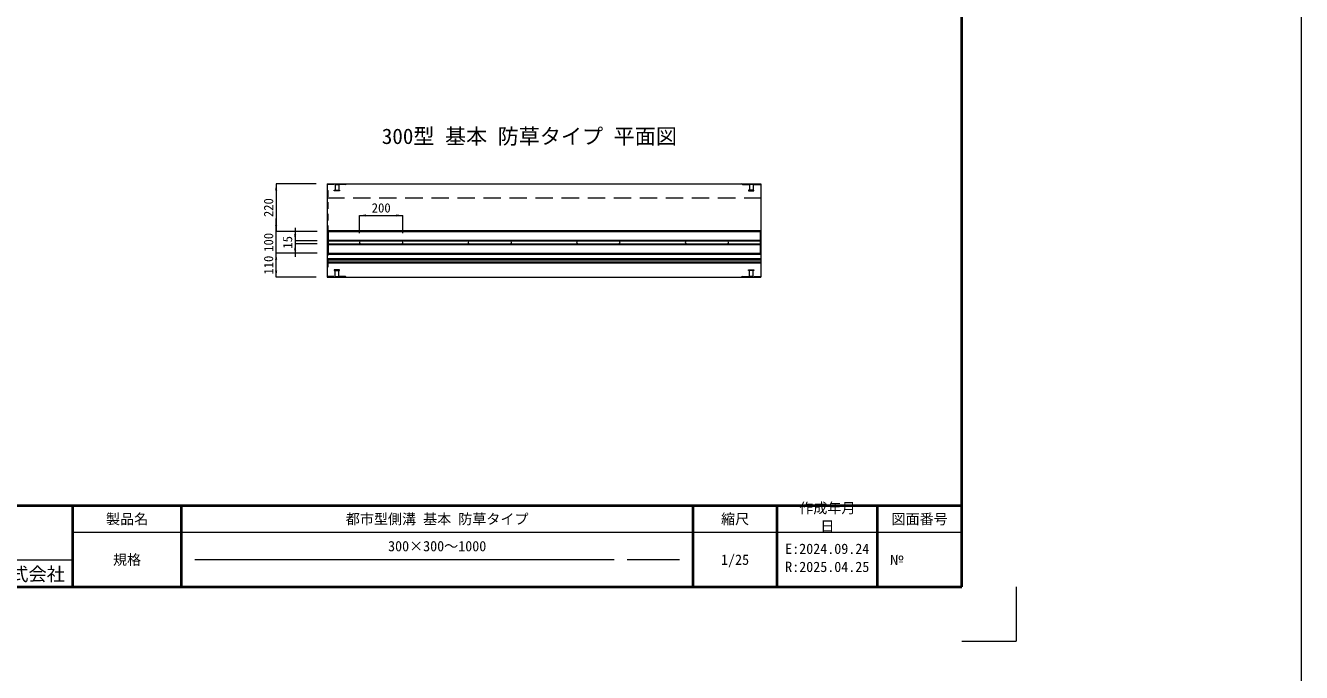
# Model space of a CAD drawing. Units: millimetres at full size, sheet at 1:40. Extents: x -1934 to 44546, y -100881 to -70395.
# Drawn here: x 5069 to 10946, y -80776 to -77795 of the extents above; entities that cross this region are included whole.
import ezdxf
from ezdxf.enums import TextEntityAlignment as Align

# ---------------------------------------------------------------- set-up
doc = ezdxf.new("R2010")
doc.units = ezdxf.units.MM
doc.header["$LTSCALE"] = 40
for name, pattern in [('CHAIN_DOUBLE_DASH', [23.5, 12, -1.5, 3.5, -1.5, 3.5, -1.5]), ('DASHED', [7.5, 6, -1.5]), ('USER2', [1.35, 0.75, -0.6]), ('USER3', [3, 2, -1])]:
    doc.linetypes.add(name, pattern=pattern)
for name, color, linetype, lineweight in [('0_2', 7, 'Continuous', 13), ('Defpoints_3', 7, 'Continuous', 13), ('インサート', 92, 'USER2', 9), ('図枠', 7, 'Continuous', 5), ('寸法線', 7, 'Continuous', 9), ('排水孔', 30, 'USER2', 9), ('本体', 2, 'Continuous', 13), ('目地', 132, 'USER2', 5), ('補助線', 8, 'CHAIN_DOUBLE_DASH', 5)]:
    doc.layers.add(name, color=color, linetype=linetype, lineweight=lineweight)
doc.styles.add('ＭＳ ゴシック', font='')
doc.styles.get('ＭＳ ゴシック').set_extended_font_data('MS Gothic')

# ---------------------------------------------------------------- blocks, each defined once
blk = doc.blocks.new('filled_arrow')
at = {"color": 0, "linetype": 'Continuous', "lineweight": -2}
blk.add_solid([(7.5, 1.25), (0, 0), (7.5, -1.25)], dxfattribs=at)

msp = doc.modelspace()

# ---------------------------------------------------------------- linework, layer by layer
at = {"layer": '0_2', "color": 1}
msp.add_line((10945.54, -100881.49), (10945.54, -70395.21), dxfattribs=at)
at = {"layer": 'Defpoints_3'}
for p in [(9630.87, -80381.16), (9380.87, -80631.16)]:
    msp.add_line(p, (9630.87, -80631.16), dxfattribs=at)
at = {"layer": 'インサート'}
for p, q in [((6490.93, -78557.15), (6490.93, -78554.15)), ((6490.93, -78554.15), (6515.93, -78554.15)), ((6515.93, -78557.15), (6490.93, -78557.15)), ((6494.93, -78527.15), (6494.93, -78554.15)), ((6494.93, -78527.15), (6511.93, -78527.15)), ((6511.93, -78527.15), (6511.93, -78554.15)), ((6515.93, -78554.15), (6515.93, -78557.15)), ((8423.93, -78554.15), (8398.93, -78554.15)), ((8398.93, -78554.15), (8398.93, -78557.15)), ((8398.93, -78557.15), (8423.93, -78557.15)), ((8402.93, -78527.15), (8402.93, -78554.15)), ((8419.93, -78527.15), (8402.93, -78527.15)), ((8419.93, -78527.15), (8419.93, -78554.15)), ((8423.93, -78557.15), (8423.93, -78554.15)), ((6490.93, -78920.75), (6490.93, -78923.75)), ((6515.93, -78920.75), (6490.93, -78920.75)), ((6490.93, -78923.75), (6515.93, -78923.75)), ((6494.93, -78950.75), (6494.93, -78923.75)), ((6494.93, -78950.75), (6511.93, -78950.75)), ((6511.93, -78950.75), (6511.93, -78923.75)), ((6515.93, -78923.75), (6515.93, -78920.75)), ((8398.93, -78923.75), (8398.93, -78920.75)), ((8398.93, -78920.75), (8423.93, -78920.75)), ((8423.93, -78923.75), (8398.93, -78923.75)), ((8402.93, -78950.75), (8402.93, -78923.75)), ((8419.93, -78950.75), (8402.93, -78950.75)), ((8419.93, -78950.75), (8419.93, -78923.75)), ((8423.93, -78920.75), (8423.93, -78923.75))]:
    msp.add_line(p, q, dxfattribs=at)
at = {"layer": '図枠', "lineweight": 40}
for p, q in [((9380.87, -80381.16), (9380.87, -73456.16)), ((-369.13, -80006.16), (9380.87, -80006.16)), ((5287.12, -80381.16), (5287.12, -80006.16)), ((5787.12, -80381.16), (5787.12, -80006.16)), ((8143.37, -80381.16), (8143.37, -80006.16)), ((8530.87, -80381.16), (8530.87, -80006.16)), ((8993.37, -80381.16), (8993.37, -80006.16)), ((-369.13, -80381.16), (9380.87, -80381.16))]:
    msp.add_line(p, q, dxfattribs=at)
at = {"layer": '図枠', "lineweight": 13}
msp.add_line((9380.87, -80131.16), (5287.12, -80131.16), dxfattribs=at)
at = {"layer": '図枠', "linetype": 'DASHED', "lineweight": 9}
for p in [(7693.37, -80256.16), (8080.87, -80256.16)]:
    msp.add_line(p, (5849.62, -80256.16), dxfattribs=at)
at = {"layer": '寸法線', "lineweight": 13}
for p, q in [((6223.64, -78523.95), (6223.64, -78743.95)), ((6408.43, -78523.95), (6223.64, -78523.95)), ((6223.64, -78903.95), (6223.64, -78683.95)), ((6311.14, -78726.45), (6311.14, -78861.45)), ((6412.93, -78743.95), (6223.64, -78743.95)), ((6412.93, -78743.95), (6223.64, -78743.95)), ((6412.93, -78786.45), (6311.14, -78786.45)), ((6223.64, -78953.95), (6223.64, -78843.95)), ((6412.93, -78843.95), (6223.64, -78843.95)), ((6412.93, -78843.95), (6223.64, -78843.95)), ((6412.93, -78801.45), (6311.14, -78801.45)), ((6408.43, -78953.95), (6223.64, -78953.95))]:
    msp.add_line(p, q, dxfattribs=at)
at = {"layer": '寸法線'}
for p, q in [((6607.43, -78670.1), (6807.43, -78670.1)), ((6607.43, -78752.28), (6607.43, -78670.1)), ((6807.43, -78752.28), (6807.43, -78670.1))]:
    msp.add_line(p, q, dxfattribs=at)
at = {"layer": '排水孔', "linetype": 'Continuous', "lineweight": 13}
for p, q in [((6799.93, -78786.45), (6614.93, -78786.45)), ((7299.93, -78786.45), (7114.93, -78786.45)), ((7799.93, -78786.45), (7614.93, -78786.45)), ((8299.93, -78786.45), (8114.93, -78786.45)), ((6614.93, -78801.45), (6799.93, -78801.45)), ((7114.93, -78801.45), (7299.93, -78801.45)), ((7614.93, -78801.45), (7799.93, -78801.45)), ((8114.93, -78801.45), (8299.93, -78801.45))]:
    msp.add_line(p, q, dxfattribs=at)
for centre, start, end in [((6614.93, -78793.95), 90, 270), ((6799.93, -78793.95), 270, 90), ((7114.93, -78793.95), 90, 270), ((7299.93, -78793.95), 270, 90), ((7614.93, -78793.95), 90, 270), ((7799.93, -78793.95), 270, 90), ((8114.93, -78793.95), 90, 270), ((8299.93, -78793.95), 270, 90)]:
    msp.add_arc(centre, 7.5, start, end, dxfattribs=at)
at = {"layer": '本体'}
for p, q in [((6458.43, -78523.95), (8456.43, -78523.95)), ((6458.43, -78523.95), (6458.43, -78953.95)), ((8456.43, -78523.95), (8456.43, -78953.95)), ((6458.43, -78953.95), (8456.43, -78953.95))]:
    msp.add_line(p, q, dxfattribs=at)
at = {"layer": '本体', "linetype": 'USER2', "lineweight": 5}
for p, q in [((6543.43, -78527.15), (6458.43, -78527.15)), ((6543.43, -78527.15), (6547.43, -78523.95)), ((8371.43, -78527.15), (8367.43, -78523.95)), ((8371.43, -78527.15), (8456.43, -78527.15)), ((6543.43, -78950.75), (6458.43, -78950.75)), ((6543.43, -78950.75), (6547.43, -78953.95)), ((8371.43, -78950.75), (8367.43, -78953.95)), ((8371.43, -78950.75), (8456.43, -78950.75))]:
    msp.add_line(p, q, dxfattribs=at)
at = {"layer": '本体', "linetype": 'USER3'}
msp.add_line((6458.43, -78588.95), (8456.43, -78588.95), dxfattribs=at)
at = {"layer": '本体', "lineweight": 5}
for p, q in [((6458.43, -78738.95), (8456.43, -78738.95)), ((6462.93, -78738.95), (6462.93, -78848.95)), ((8451.93, -78738.95), (8451.93, -78848.95)), ((6458.43, -78848.95), (8456.43, -78848.95)), ((6458.43, -78868.95), (8456.43, -78868.95)), ((6458.43, -78888.95), (8456.43, -78888.95))]:
    msp.add_line(p, q, dxfattribs=at)
at = {"layer": '本体', "lineweight": 15}
for p, q in [((6462.93, -78743.95), (8451.93, -78743.95)), ((6462.93, -78843.95), (8451.93, -78843.95))]:
    msp.add_line(p, q, dxfattribs=at)
at = {"layer": '本体', "lineweight": 9}
for p, q in [((6462.93, -78783.95), (8451.93, -78783.95)), ((6462.93, -78786.45), (8451.93, -78786.45)), ((6462.93, -78801.45), (8451.93, -78801.45)), ((6462.93, -78803.95), (8451.93, -78803.95)), ((6458.43, -78873.95), (8456.43, -78873.95)), ((6458.43, -78883.95), (8456.43, -78883.95))]:
    msp.add_line(p, q, dxfattribs=at)
at = {"layer": '目地'}
for p, q in [((6458.43, -78552.95), (6461.63, -78554.95)), ((6461.63, -78554.95), (6461.63, -78922.95)), ((6458.43, -78570.95), (6461.63, -78568.95)), ((6458.43, -78906.95), (6461.63, -78908.95)), ((6458.43, -78924.95), (6461.63, -78922.95))]:
    msp.add_line(p, q, dxfattribs=at)
at = {"layer": '補助線', "linetype": 'Continuous', "lineweight": 13}
msp.add_line((4037.12, -80256.16), (5287.12, -80256.16), dxfattribs=at)

# ---------------------------------------------------------------- block references
at = {"layer": '寸法線', "lineweight": 13, "xscale": 4, "yscale": 4}
for p, rotation in [((6223.64, -78523.95), 270), ((6223.64, -78743.95), 90), ((6223.64, -78743.95), 90), ((6311.14, -78786.45), 90), ((6223.64, -78843.95), 270), ((6223.64, -78843.95), 270), ((6311.14, -78801.45), 270), ((6223.64, -78953.95), 90)]:
    msp.add_blockref('filled_arrow', p, dxfattribs=dict(at, rotation=rotation))
at = {"layer": '寸法線', "xscale": 4, "yscale": 4}
msp.add_blockref('filled_arrow', (6607.43, -78670.1), dxfattribs=at)
at = {"layer": '寸法線', "xscale": 4, "yscale": 4, "rotation": 180}
msp.add_blockref('filled_arrow', (6807.43, -78670.1), dxfattribs=at)

# ---------------------------------------------------------------- texts
at = {"layer": '0_2', "style": 'ＭＳ ゴシック'}
msp.add_text('300型 基本 防草タイプ 平面図', height=71.21, dxfattribs=at).set_placement((6710.29, -78362.08), align=Align.BOTTOM_LEFT)
at = {"layer": '図枠', "style": 'ＭＳ ゴシック'}
for s, p in [('作成年月', (8632.62, -79994.61)), ('日', (8729.75, -80077.95)), ('E:2024.09.24', (8567.87, -80182.11)), ('R:2025.04.25', (8567.87, -80265.45))]:
    msp.add_text(s, height=47.47, dxfattribs=at).set_placement(p, align=Align.TOP_LEFT)
for s, height, p in [('製品名', 47.47, (5537.12, -80068.66)), ('都市型側溝 基本 防草タイプ', 47.47, (6965.25, -80068.66)), ('縮尺', 47.47, (8337.12, -80068.66)), ('図面番号', 47.47, (9187.12, -80068.66)), ('300×300～1000', 47.47, (6965.25, -80193.66)), ('規格', 47.47, (5537.12, -80256.16)), ('1/25', 47.47, (8337.12, -80256.16)), ('東洋コンクリート工業株式会社', 61.71, (4662.12, -80322.56))]:
    msp.add_text(s, height=height, dxfattribs=at).set_placement(p, align=Align.MIDDLE_CENTER)
msp.add_text('№', height=47.47, dxfattribs=at).set_placement((9048.81, -80256.16), align=Align.MIDDLE_LEFT)
at = {"layer": '寸法線', "style": 'ＭＳ ゴシック'}
for s, p in [('220', (6188.64, -78633.95)), ('100', (6188.64, -78793.95)), ('15', (6276.14, -78793.95)), ('110', (6188.64, -78898.95))]:
    msp.add_text(s, height=42.72, rotation=90, dxfattribs=at).set_placement(p, align=Align.MIDDLE_CENTER)
msp.add_text('200', height=42.72, dxfattribs=at).set_placement((6707.43, -78635.1), align=Align.MIDDLE_CENTER)

doc.saveas('drawing.dxf')
